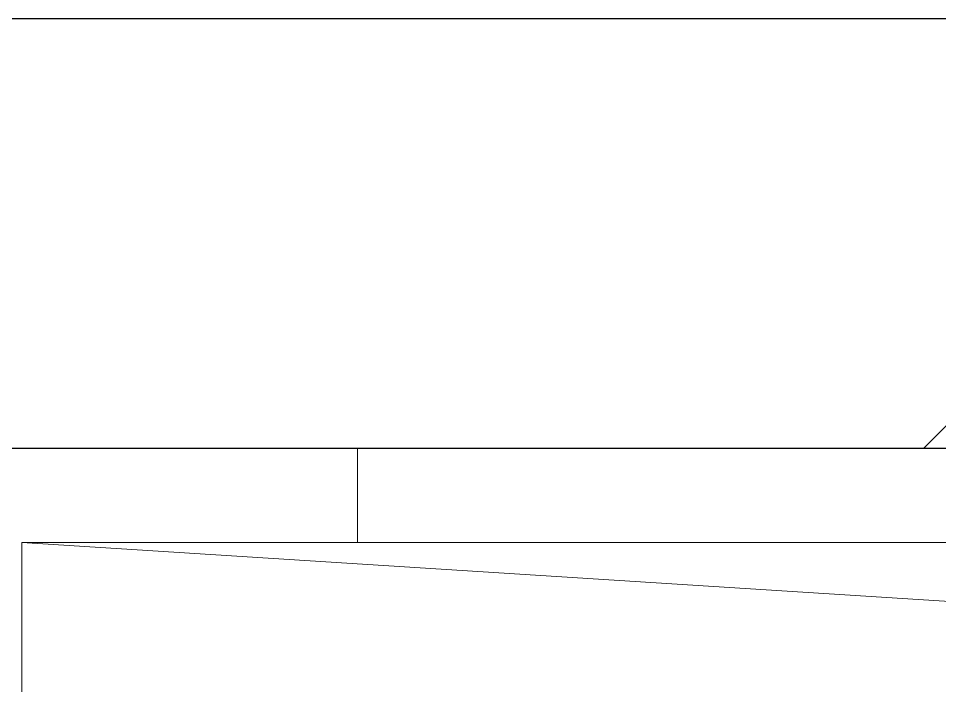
# Model space of a CAD drawing. Header units: millimetres. Extents: x -10051 to 73829, y -4843 to 44223.
# Drawn here: x 41994.2 to 42208.4, y 4881.7 to 5036.8 of the extents above; entities that cross this region are included whole.
import ezdxf

# ---------------------------------------------------------------- set-up
doc = ezdxf.new("R2010")
doc.units = ezdxf.units.MM
for name, color, linetype, lineweight in [('Обобщенные модели', 7, 'Continuous', 18), ('Стены внутренние', 7, 'Continuous', 18), ('Стены несущие', 7, 'Continuous', 30)]:
    doc.layers.add(name, color=color, linetype=linetype, lineweight=lineweight)

# ---------------------------------------------------------------- blocks, each defined once
blk = doc.blocks.new('GM_Отверстие прямоугольное _в плите_ - Отверстие-7259121-План потолков 4-го этажа')
at = {"layer": 'Обобщенные модели'}
for p, q in [((-225, -625), (-225, 625)), ((-225, -625), (-225, 625)), ((-225, -625), (-150, 550)), ((225, -625), (-225, -625)), ((225, -625), (-225, -625))]:
    blk.add_line(p, q, dxfattribs=at)

msp = doc.modelspace()

# ---------------------------------------------------------------- hatches: boundary and pattern name
at = {"layer": 'Стены внутренние', "lineweight": 9}
h = msp.add_hatch(dxfattribs=at)
h.set_pattern_fill('FP_1', color=256, style=0, pattern_type=2)
h.set_pattern_definition([(45, (0, 0), (-381.661, 381.661), []), (45, (134.94, 0), (0, 763.322), []), (45, (-134.94, 0), (0, 763.322), [])])
h.paths.add_polyline_path([(41973.198, 4936.838), (43285, 4936.838), (43285, 5036.838), (41958.566, 5036.838), (41959.672, 4936.838), (41973.061, 4936.838)])

# ---------------------------------------------------------------- linework, layer by layer
at = {"layer": 'Стены внутренние'}
msp.add_line((42073.061, 4915), (42073.061, 4936.838), dxfattribs=at)
at = {"layer": 'Стены несущие'}
for p, q in [((41958.566, 5036.838), (43285, 5036.838)), ((43285, 4936.838), (41959.672, 4936.838))]:
    msp.add_line(p, q, dxfattribs=at)

# ---------------------------------------------------------------- block references
at = {"layer": 'Обобщенные модели', "rotation": 269.9999999999992}
msp.add_blockref('GM_Отверстие прямоугольное _в плите_ - Отверстие-7259121-План потолков 4-го этажа', (42620, 4690), dxfattribs=at)

doc.saveas('drawing.dxf')
